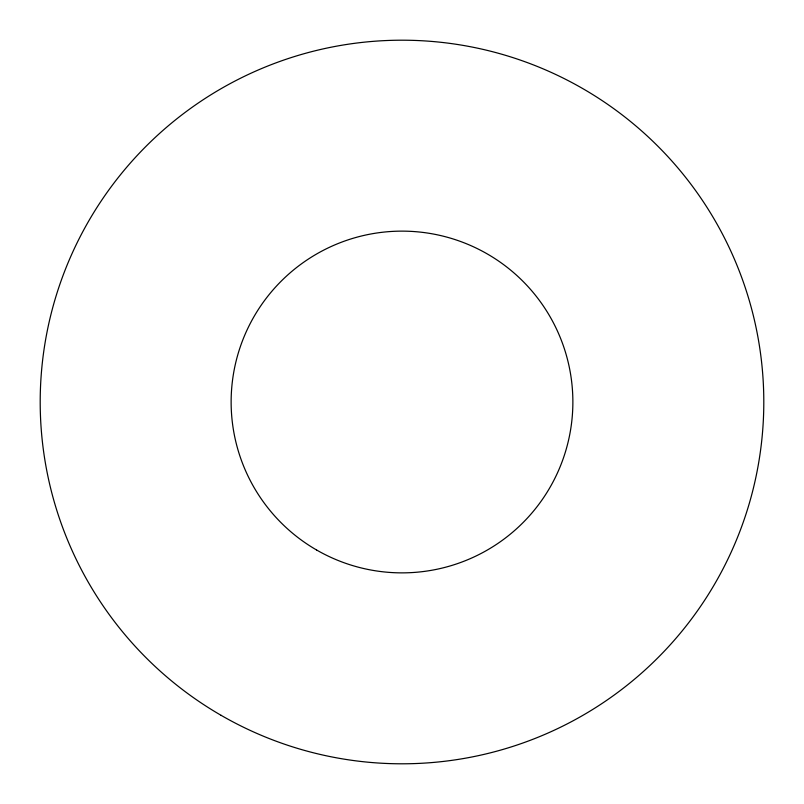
<?xml version="1.0" encoding="UTF-8"?>
<svg xmlns="http://www.w3.org/2000/svg" width="804" height="804" viewBox="0 0 804 804"><rect width="100%" height="100%" fill="white"/><g stroke="black" fill="none" stroke-linecap="round" stroke-linejoin="round"><path stroke-width="1.21" d="M221.1 715.329A361.8 361.8 0 0 0 763.8 402A361.8 361.8 0 0 0 221.1 88.671A361.8 361.8 0 0 0 221.1 715.329M316.565 549.976A170.87 170.87 0 0 0 572.87 402A170.87 170.87 0 0 0 316.565 254.024A170.87 170.87 0 0 0 316.565 549.976"/></g></svg>
